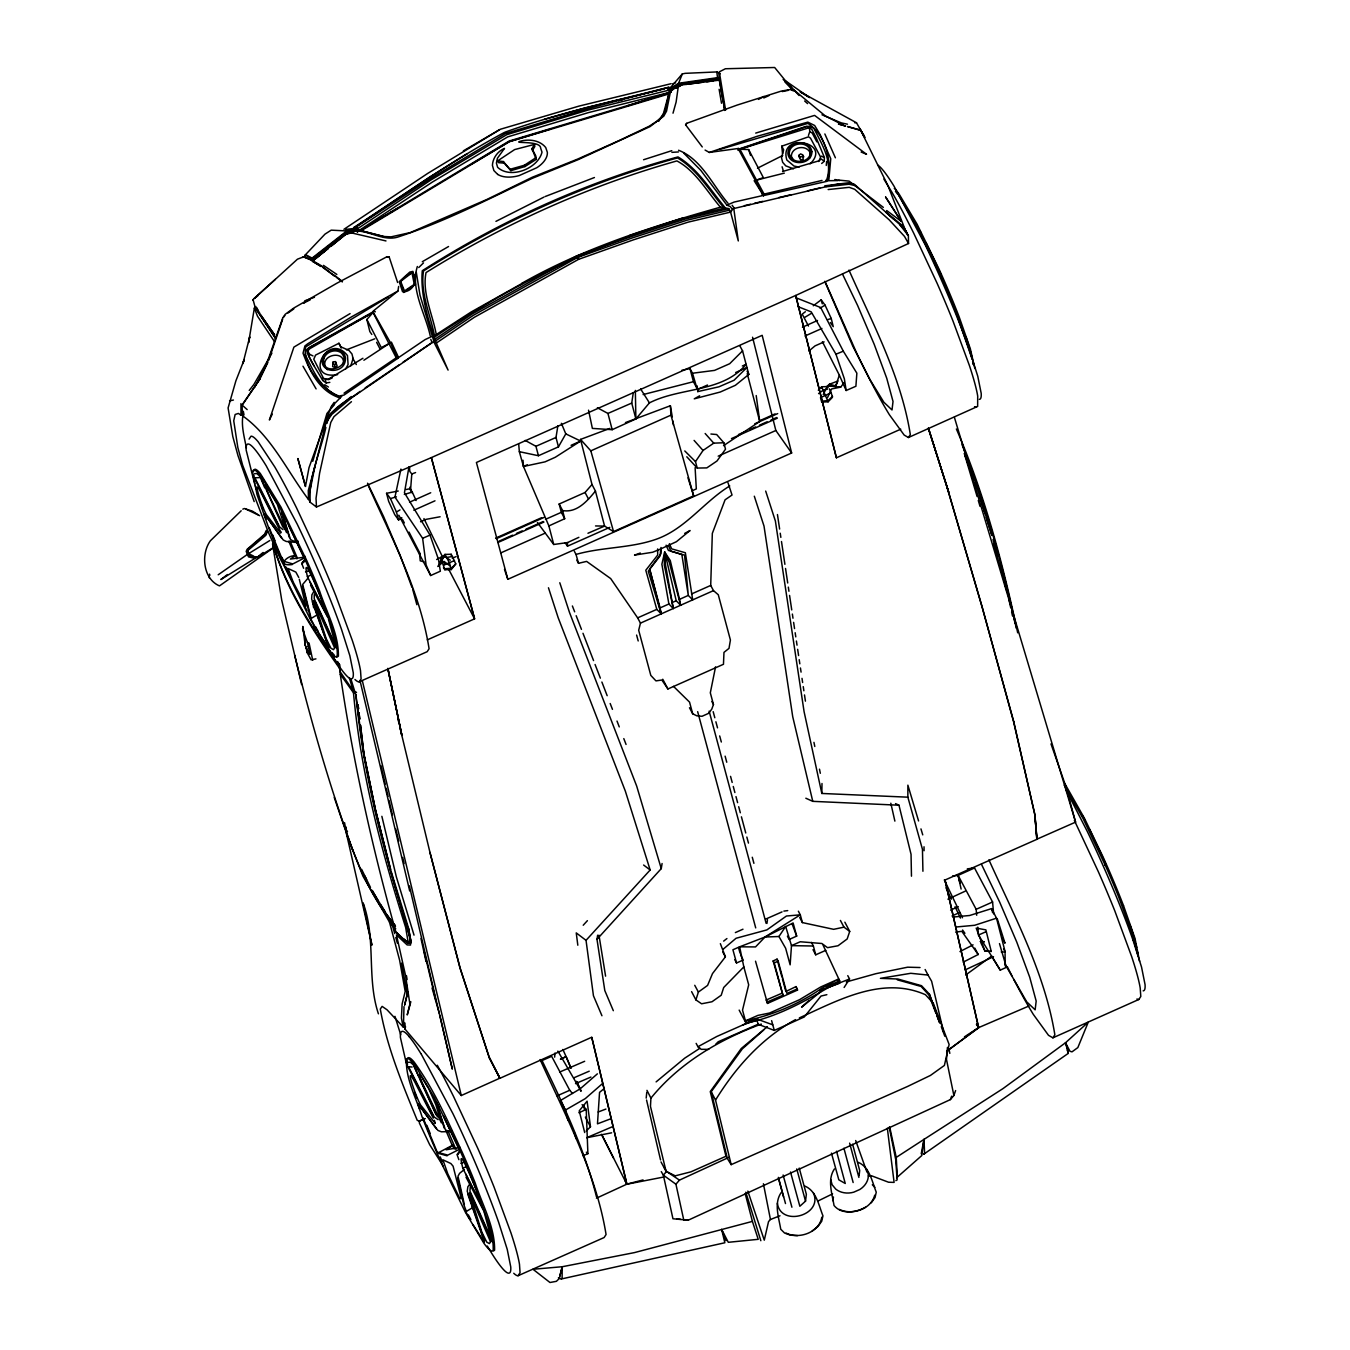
<?xml version="1.0" encoding="UTF-8"?>
<svg xmlns="http://www.w3.org/2000/svg" width="1350" height="1350" viewBox="0 0 1350 1350"><rect width="100%" height="100%" fill="white"/><g stroke="black" fill="none" stroke-linecap="round" stroke-linejoin="round"><path stroke-width="1.5" d="M667.997 94.196L509.288 141.716L361.041 230.816L357.227 231.711L357.328 226.243L430.144 178.723L505.406 133.515L587.52 108.675L668.689 87.294L670.275 88.206L669.009 90.146L587.992 110.076L506.756 134.679L430.971 179.955L357.328 228.859L345.364 234.546L331.206 245.97M922.927 871.256L922.455 849.319L907.858 797.175L907.875 785.16L918.574 820.952M407.008 1062.703L407.025 1059.953M1139.569 961.318L1134.962 938.267L1123.521 905.664M407.396 1065.454L407.413 1063.884M253.969 476.702L253.986 475.183M561.296 1278.99L724.849 1242.759L721.642 1229.445L728.308 1242.304L758.227 1239.317L752.406 1221.396L634.5 1252.597L562.224 1266.739L562.106 1277.944L561.296 1278.99L558.394 1277.893M451.187 555.306L451.204 554.276L444.977 554.411L442.733 556.723M609.795 527.377L567.489 546.176L567.557 542.565L578.863 537.334M907.858 797.175L821.829 793.462L821.998 783.506M333.163 364.179L333.214 361.884L335.458 361.614L337.146 366.036L335.104 367.689L332.64 366.542L333.214 361.884M443.205 1165.978L429.654 1144.648L419.361 1123.014L419.411 1121.057L425.014 1118.576M821.627 388.209L821.661 386.775L828.023 386.573M404.004 1006.577L403.582 1021.157L405.017 1029.105L461.278 1095.525L499.821 1078.194L489.341 1057.59L460.013 968.119L429.924 852.238L400.376 729.354M576.788 560.081L578.509 563.304L586.609 561.398L610.689 578.576L637.639 617.861L640.457 623.143L638.685 630.264L650.801 675.388L655.948 680.889L661.854 680.012L667.929 688.972L723.465 664.284L723.971 652.388L729 648.371L730.417 640.018L718.284 594.759L713.492 590.625L710.708 585.444L712.327 533.385L725.085 499.804L732.038 495.028L728.004 482.743M346.123 827.044L346.731 834.638L362.897 876.049L389.492 922.118L391.433 922.067L391.382 924.784L395.736 928.817M313.673 600.969L313.386 606.96L315.191 609.069M465.801 1174.129L483.823 1210.089M821.678 163.485L824.209 161.325L824.394 157.494L816.311 138.037L811.89 129.448L809.392 127.642L739.901 149.226L738.349 148.466L709.324 152.449L705.088 150.069M398.655 286.453L397.946 291.026L373.494 310.837L373.073 312.474L309.892 348.654L307.8 350.882L307.631 353.869L311.985 362.475L322.903 380.683L326.194 382.961L329.822 382.371M646.971 1090.344L650.919 1098.141L650.464 1106.359L666.056 1171.344L675.27 1175.833L690.93 1171.834L725.962 1156.258L731.177 1164.645L907.521 1086.48L930.454 1075.427L944.392 1065.437L949.134 1044.478L933.272 1003.168L925.442 994.714C882.495 975.645 838.131 1000.299 799.369 1017.9M357.362 231.727L358.442 230.023L383.754 236.503L391.078 236.858L410.299 232.571L486.861 199.479L532.187 177.289L577.412 159.182L618.638 140.788L649.097 126.293L657.264 120.977L662.344 116.134L665.027 111.324L669.414 91.614L678.459 85.354L719.347 80.139L724.866 110.413M554.664 1057.134L554.934 1053.067M831.178 392.749L832.477 397.254L828.107 401.811L821.728 402.047L820.496 397.659L831.178 392.749L829.339 388.834M451.204 554.276L455.76 563.912L451.254 569.582L444.892 569.751L441.855 561.279M410.501 490.759L411.801 473.985L409.843 471.471L409.438 466.695M451.254 569.582L449.567 563.153L444.977 554.411L444.757 555.93M810.253 157.562L809.831 152.078C805.461 144.349 791.438 147.066 791.336 156.313L794.104 161.241M947.464 1047.414L946.485 1059.446L953.876 1095.491L950.366 1099.609L688.213 1220.197L672.958 1218.763L663.356 1175.158L661.281 1171.631M863.781 135.186L860.473 129.819L888.131 186.064L906.981 234.36L908.364 235.491L908.533 243.506L795.69 295.464L431.325 457.616L316.457 507.009L309.724 501.913C308.812 476.297 320.406 452.048 325.873 427.41M847.766 975.645L849.555 978.986L819.636 990.748L839.498 983.239L839.7 980.893L823.061 945.152M826.267 165.443L826.639 161.376M684.72 533.385L690.069 530.516L676.401 541.704L660.758 548.927L660.083 555.879L648.27 571.168L661.213 613.879L640.457 623.143M646.194 1098.107L646.768 1092.285M343.204 364.719C346.596 349.498 319.629 354.206 325.603 367.571L327.544 369.748M307.8 350.882L309.538 354.24L309.234 356.974L313.909 365.664M859.089 1175.698L859.697 1170.517L852.626 1144.311M790.509 1172.019L799.841 1206.259L805.528 1201.146L806.355 1194.278L799.234 1168.088M306.838 646.414L306.129 647.865L308.998 653.873L305.218 645.418L302.788 626.451L304.256 634.719M697.208 385.948L697.748 391.601L718.909 386.826L734.046 380.244L746.938 367.504L742.567 350.848L740.036 346.224M897.328 1177.048L896.231 1157.406L924.007 1139.383L924.581 1153.136L923.619 1154.301L1068.255 1053.388L1065.538 1042.74L1069.942 1051.262L1072.001 1051.853L1077.84 1047.583L1088.269 1022.153L1065.538 1042.74L1002.932 1088.64L924.007 1139.383L921.223 1153.778M924.007 1139.383L921.814 1155.533L896.636 1177.723M678.459 85.354L676.114 102.077L673.009 113.197M766.935 923.467L767.475 919.688M865.519 1207.237C856.086 1212.503 841.674 1214.933 834.03 1205.499C832.123 1193.805 827.077 1179.562 834.469 1168.914M697.748 391.601L698.102 389.205L707.484 385.02M797.546 1235.604L790.425 1235.183L784.553 1233.022L780.739 1229.226C778.815 1217.514 773.736 1203.289 781.144 1192.641M588.533 410.181L592.38 428.406L612.191 429.688L635.884 418.939L631.733 403.076L633.285 392.681M738.045 150.407L738.349 148.466M613.322 1010.694L604.8 990.546L596.987 939.33L597.645 935.196M596.987 939.33L661.264 868.624L662.091 863.511M314.263 594.658L314.246 598.826L336.066 646.599M518.704 444.099L519.345 451.676L538.447 455.726L558.444 446.867L555.998 437.468L557.888 425.79M255.943 306.484L254.357 308.087L248.636 342.478L249.733 336.825L242.899 363.606L244.232 359.589L235.896 380.801L228.099 407.936L232.808 436.59L237.954 455.557L254.188 501.609M408.949 467.066L404.443 492.767L430.043 535.089L438.446 559.356L440.353 571.202L430.684 575.522L398.824 515.194M305.471 486.422L297.861 458.595L305.471 486.422L309.015 467.64L331.003 406.957L334.159 402.351M918.658 229.5L920.886 232.47M715.567 666.833L710.319 692.82L713.458 704.498L711.771 709.155L708.581 713.357L702.017 716.293L696.87 715.837L692.702 713.812L689.479 707.737M305.218 645.418L304.982 638.854M400.916 469.074L394.959 497.07L422.618 538.296L426.094 564.908L430.684 575.522M874.716 1195.189C871.155 1209.296 851.867 1215.591 839.379 1209.414M832.646 1200.622L833.473 1197.011M821.796 1217.228C819.349 1232.398 799.048 1239.638 786.088 1233.09M449.736 565.717L443.964 561.364L437.822 566.494L444.336 556.251L441.416 557.01L440.252 561.971L444.336 556.251L450.276 560.199M404.73 1004.94L407.767 992.149M562.224 1266.739L559.271 1278.534L556.403 1281.319L549.973 1282.5L532.997 1269.27L562.224 1266.739L559.761 1276.172M404.595 1004.923L407.801 992.115M798.913 155.351L800.55 159.823L803.25 159.351L802.491 154.71L800.567 153.9L798.913 155.351L799.419 157.629M470.323 1186.582L469.918 1191.071L492.058 1240.414M315.056 465.936L308.289 490.556L308.492 499.5L309.639 500.209M410.839 1001.734L407.227 1014.947L409.911 1004.113L405.489 975.257L396.461 934.926L407.143 944.916L410.535 945.051L410.4 939.178L390.656 871.189L375.536 811.451L363.96 755.544L355.657 694.406L350.916 678.999M327.004 423.36C330.294 407.076 348.418 400.916 360.028 391.416M249.092 439.121L250.999 436.219A128.841 13.432 66 0 1 258.204 441.838L274.776 466.931A132.334 13.804 66 0 1 296.578 507.954L319.866 557.82A128.841 13.432 66 0 1 335.863 595.822L352.266 640.305A132.334 13.804 66 0 1 360.517 670.731L361.091 678.932L359.184 681.834A128.841 13.432 66 0 1 354.949 679.472M1081.62 815.484L1081.873 814.624L1084.894 820.159M312.744 461.295L326.936 413.488L334.513 404.511M253.378 471.454L254.829 469.226A103.106 10.749 66 0 1 260.331 473.529L280.986 507.127L307.412 562.072A103.106 10.749 66 0 1 319.646 591.114C326.548 612.292 338.749 633.572 338.394 656.184L337.449 656.792A103.106 10.749 66 0 1 336.049 656.37M253.749 556.149L247.556 553.112L247.826 549.332L265.511 534.263L267.081 530.752M255.471 556.723L254.948 558.394L220.86 579.538L227.424 574.543M405.017 1029.105L404.966 1023.047M718.875 73.187L719.246 79.346L681.666 84.122L678.949 84.932L667.896 93.487L509.186 141.007L360.939 230.091L347.861 232.267L345.246 233.837L312.221 260.483L304.796 257.462M787.421 936.208L789.159 939.465L796.669 936.107L793.108 922.961L765.011 937.018L739.631 946.823L743.833 966.887L723.701 987.508L721.221 995.22L712.007 1001.751L701.595 1003.793L695.908 999.894L698.389 992.048L707.586 985.416L712.496 973.586L725.406 956.846L720.36 943.667M243.337 413.573C240.671 424.794 244.367 436.911 246.392 448.099M282.623 319.326L268.633 360.399M398.199 356.721L397.389 358.374L390.859 343.389L373.056 311.85L308.492 347.912L305.91 350.899L305.235 354.763C313.504 370.879 320.507 389.323 339.052 396.056L344.014 395.044L397.642 358.408L398.199 356.721L391.382 342.107M315.934 658.867L311.124 659.846L307.176 652.658L307.648 651.257M822.403 341.702L839.346 375.148L835.751 385.898L827.483 385.898L823.247 394.521M844.864 922.185L849.724 931.416L847.176 938.976L838.029 945.759L827.533 947.666L821.863 943.498L800.229 941.76L791.488 945.641L790.138 964.845L785.649 948.274L778.933 936.512L765.011 937.018L755.528 946.924L739.631 946.823L732.915 949.759L736.526 962.955L743.226 960.069L740.559 954.956M682.341 73.879L668.891 89.438L678.577 83.278L682.341 73.879L684.366 73.541M953.876 1095.491L955.614 1090.564M808.447 135.439L809.798 131.608L809.392 127.642M792.855 90.568L790.273 89.556L781.245 91.108L737.184 105.064L686.762 123.306L685.597 124.807L702.27 146.931M950.366 1099.609L951.666 1096.149M754.144 180.681L763.492 195.598L764.083 194.113L739.901 149.226L806.237 126.697L809.73 126.748M825.559 180.984L826.993 178.909C832.612 160.414 821.745 144.214 813.898 128.385L810.337 126.428L806.423 126.309L739.176 148.922L739.294 150.694L763.492 195.598L827.128 181.288L828.917 179.314L830.756 158.743L820.243 134.764L814.674 125.499L807.823 122.141L757.417 136.215L709.324 152.449M267.452 531.512L265.849 535.275L247.944 550.395L248.484 553.719L250.02 555.964L256.837 557.601L272.801 547.965M266.288 530.415L264.566 534.229L247.084 549.349L246.189 551.408L248.518 556.875L254.948 558.394L255.724 556.757M417.352 266.49C410.13 289.086 425.402 313.656 430.211 335.694M341.752 396.293L331.729 406.519M827.499 397.609L831.566 388.952L840.696 387.146L844.324 382.303M292.241 564.57C271.552 566.848 295.869 548.977 296.899 558.866M267.941 362.289L259.909 378.979L242.595 404.224M353.211 229.297L354.189 227.256C403.684 194.957 451.946 160.616 504.09 132.604L505.44 132.013C558.681 113.012 613.997 101.183 668.689 87.294M272.295 414.113L269.392 420.002L293.895 347.119L350.089 313.605M827.702 387.771L829.474 384.227L837.945 381.004L835.751 385.898L829.474 384.227L827.483 385.898L840.696 387.146M304.847 556.116L303.041 558.664L292.815 563.946L283.601 561.229M849.555 978.986L844.121 987.474M345.752 368.854L348.081 364.5L347.49 355.59C327.814 330.531 302.451 380.919 337.686 374.591M558.444 446.867L565.785 433.873L561.364 423.293M254.61 387.332L266.49 364.365L282.707 318.026L284.833 315.613M669.414 91.614L663.474 113.417L658.733 121.264M350.848 365.766L353.076 358.408L351.962 353.97L348.874 350.342L340.841 346.866L338.951 343.254L315.579 355.084L313.774 359.235L323.511 378.354L328.556 379.62L332.218 377.916M532.018 148.618L534.448 144.416L514.637 149.58L497.576 160.92L498.555 162.675L504.225 163.114L510.907 170.64L524.931 166.573L536.169 159.401L532.018 148.618L535.866 156.127L536.169 159.401M271.907 353.16L253.952 384.362L249.244 390.437M447.137 1155.836L437.636 1153.136L452.233 1145.391L454.343 1148.884M313.706 591.773L311.884 594.844L311.648 599.046L328.776 647.173M532.373 150.576L534.836 146.526L534.448 144.416M283.281 317.334L285.204 314.314L293.794 308.036L336.842 283.23L386.893 256.77L389.087 256.753L397.626 282.504M260.044 378.894L242.747 404.342M825.12 281.677L856.963 353.717A133.161 13.888 66 0 0 889.397 414.737L904.179 435.071L908.432 437.518L910.322 434.582C901.176 376.566 872.623 323.308 848.964 270.101M1013.766 979.374A137.16 14.31 66 0 0 1033.29 1014.356L1048.511 1035.315L1052.899 1037.829L1054.856 1034.792C1044.849 973.063 1014.457 916.346 988.892 859.815M778.933 936.512L785.649 926.438L791.488 945.641L813.375 946.013L815.721 954.804L825.829 950.332M686.762 123.306L685.597 124.807M697.208 468.062L695.486 461.616L703.029 450.461L713.745 443.154L723.836 442.749L725.507 449.196L717.002 460.991L706.826 467.893L697.208 468.062L686.796 456.773M312.39 261.242L321.249 266.524L312.373 261.191L344.891 234.529C361.766 223.189 380.734 243.608 399.127 236.621C445.112 221.501 488.447 199.041 532.136 178.386L578.121 159.671L650.059 126.596L663.778 116.151L666.546 111.139L670.562 91.209L671.034 92.138M731.177 1164.645L715.534 1100.064C735.683 1067.344 761.552 1038.336 795.555 1019.604M726.924 1156.646L711.197 1091.745L742.314 1048.899L763.712 1029.999M327.78 420.188L331.796 414.416L351.962 397.558L432.321 342.512L433.907 342.056L448.082 370.102L436.303 343.069C428.22 320.507 420.221 294.806 422.28 270.726C500.85 220.421 587.858 181.221 677.987 156.921C697.933 168.801 710.708 190.367 725.355 207.917L728.73 208.626L730.586 212.102L738.298 240.941L733.691 207.951L730.586 212.102L688.129 222.142L633.319 239.878L578.526 259.352L474.322 317.301L436.303 343.069L433.907 342.056M871.29 1202.799L875.036 1197.568L876.251 1192.168C871.982 1181.571 869.771 1167.007 857.976 1162.249M470.002 1183.849L467.859 1186.802L467.235 1191.291L484.549 1241.004M301.995 563.794L304.847 560.064M713.492 590.625L661.213 613.879L649.637 568.974L661.011 553.686L660.96 547.476M522.467 283.179L470.998 312.086L434.498 335.677C430.363 314.584 420.069 292.613 423.529 270.945C501.795 221.299 588.043 182.453 677.481 157.933C696.904 169.222 709.104 190.266 723.347 207.141L720.411 207.174C652.202 226.446 583.909 247.978 522.028 283.179M818.657 161.511L820.631 157.14L810.523 138.172L808.532 136.806L781.751 146.188L782.544 153.613M742.331 365.985L746.077 364.331C722.52 392.85 680.265 387.045 649.417 402.891L635.884 418.939L635.344 390.403M683.775 1220.079L675.928 1184.22L679.455 1180.119L728.933 1157.355M459.81 1151.331L457.178 1155.026L458.882 1159.667M664.436 1167.953L666.562 1171.446L663.356 1175.158L675.928 1184.22M567.557 542.565L553.736 544.489L548.876 525.926L564.688 518.721L561.347 512.325L559.153 504.023L585.056 492.48L592.009 484.515L580.534 439.408L609.829 428.423M559.153 504.023L562.612 510.57C576.956 513.101 587.267 501.002 595.434 491.062L592.009 484.515M306.804 350.578L309.133 347.929L373.073 312.474L396.225 357.817L397.642 358.408M371.824 334.462L369.832 331.56L366.863 319.494L373.073 312.474M304.999 559.474L301.927 563.203L306.467 560.183M460.046 1150.672L457.228 1154.368L458.764 1153.237M351.337 396.529L330.851 413.168L326.987 418.939L314.668 467.589L309.538 493.121L309.724 501.913M779.996 1215.776L770.445 1219.489L768.538 1221.598L764.269 1240.178L747.849 1191.105M1104.638 864.979L1105.599 863.933M583.217 925.239L587.402 920.666M601.948 1015.757L593.443 995.76L586.035 940.342L650.16 869.991L625.354 791.167L558.158 617.676L548.454 587.773M650.919 1098.141C679.472 1062.939 719.297 1039.652 761.333 1024.059M818.303 390.251L821.661 386.775L828.107 401.811M742.567 350.848L729.675 363.724L714.555 370.389L692.499 373.241L689.968 368.567L681.851 370.288M586.153 1131.097L590.49 1126.778L587.098 1101.178L579.217 1110.881L584.702 1132.549M715.686 1044.293L718.251 1041.744L758.092 1024.262L774.309 1030.421L804.263 1016.972L821.036 996.047L826.858 994.68M455.76 563.912L451.356 568.249L444.96 568.738M418.753 267.519L423.495 262.896M241.177 510.789L210.398 540.759C200.678 554.057 202.956 578.947 219.476 585.883L273.071 548.033M255.218 307.598L275.67 338.529L255.218 307.598L253.058 299.632M832.545 396.36L828.09 400.596L821.88 401.152M304.476 302.67L310.23 299.801M535.883 157.714L524.391 165.257L510.013 169.307L503.331 161.544L497.576 160.92M656.117 1081.89L684.686 1058.181L699.857 1048.292M252.72 299.953L297.456 259.183L303.716 256.804L311.023 259.706L321.384 265.748L334.513 275.974L323.004 267.587M809.123 1000.333L801.613 1007.184L821.104 991.406M403.65 292.494L415.462 284.377L412.931 271.367L409.759 272.093L399.246 281.661L402.553 291.718C411.581 292.629 419.631 280.918 412.493 272.379L405.405 276.497L400.14 281.829L404.123 292.073M275.248 279.416L254.289 298.316L257.749 295.92M302.484 585.849L310.702 618.705L318.583 614.031M308.188 577.952L302.687 584.449L311.175 618.536M597.375 1073.841L580.179 1088.842L560.334 1100.571M602.454 1083.628L585.259 1098.63L565.414 1110.071L567.928 1120.078M763.492 195.598L762.041 194.805M723.296 949.101L736.054 938.267L766.867 929.914L786.459 916.009L800.297 914.844L802.406 922.59L833.625 929.323L843.986 927.163L849.724 931.416M808.836 351.051L815.062 345.87L824.124 341.887M604.395 1088.387L599.552 1092.369L597.476 1123.841L611.027 1118.694M303.615 303.294L305.168 302.012M263.064 552.504L256.837 557.601L255.336 556.74M335.104 367.689L334.682 364.618L336.234 363.336M810.101 163.873C833.017 141.716 778.123 131.743 786.864 160.043L794.019 166.05L799.099 167.096M735.666 372.516L746.938 367.504L748.828 374.423L735.379 385.307L720.276 392.023L694.271 398.824L699.638 395.803M328.067 248.501L313.909 259.926L328.151 248.535M331.307 245.987L345.499 234.562L353.531 232.217M469.024 1217.886L465.834 1211.726L472.837 1207.541M675.877 88.206L681.784 84.831M675.81 88.307L681.699 84.949M464.231 1169.64L459.591 1173.319L457.987 1176.255L464.366 1204.554M351.439 401.692L333.99 416.627L330.767 422.466L319.596 473.243L316.035 498.319L316.457 507.009M812.227 1230.964L817.982 1226.475L821.711 1221.244L822.96 1215.861C818.708 1205.28 816.413 1190.767 804.667 1186.009M723.651 941.102L726.924 938.554M254.526 473.698L256.787 473.513L259.824 476.246L264.769 487.822M805.376 311.732L802.204 314.111L808.481 326.059M813.274 305.775L821.154 299.835L825.053 305.134L831.229 318.465L833.254 326.683L830.368 322.532M407.987 1062.366L410.316 1062.18L413.438 1064.998L435.999 1114.712M398.233 491.029L386.556 493.29L388.665 501.356L394.757 514.654L398.604 519.986L401.794 517.624M818.589 393.593L823.669 389.863L827.449 389.188M965.638 975.037L991.204 956.458M287.989 313.014L293.794 308.931M218.194 574.779L246.966 554.715M346.764 230.934L312.086 258.103L305.977 254.863L304.661 255.589L324.996 234.124L331.189 230.158L346.764 230.934L357.21 228.15L345.651 229.416M357.328 228.859L346.882 231.66L312.188 258.829L306.079 255.572L304.779 256.314M365.175 387.923L399.499 364.635M402.924 362.306L432.101 342.512L430.785 339.373M344.031 393.171L396.225 357.817M434.312 339.643L472.416 313.808L576.636 255.977L631.412 236.436L686.154 218.683L728.73 208.626M435.257 341.111L473.344 315.309L577.53 257.462L632.34 237.904L687.032 220.202L729.574 210.144M723.533 445.669L759.729 421.47L756.202 395.55M343.946 229.297L427.663 173.441L500.243 129.296L578.897 106.127L671.153 83.683M767.357 1026.624L741.251 1048.511L710.252 1091.593L725.962 1156.258M363.892 360.231L389.475 343.406L381.291 347.608L366.863 319.494M433.755 337.686C522.112 277.121 620.798 231.863 725.355 207.917M964.457 1036.851L978.497 1027.671L1028.852 1006.054M353.109 228.572L429.874 176.934L467.252 153.664M407.531 1058.282L408.51 1057.658A106.194 11.07 66 0 1 414.18 1062.096C434.514 1090.024 448.234 1122.103 462.679 1153.288A106.194 11.07 66 0 1 475.267 1183.207C482.372 1205.01 494.961 1226.947 494.589 1250.235L493.611 1250.859M729.742 485.949C704.447 501.508 686.205 527.901 657.889 538.633C631.733 548.404 602.724 546.801 576.028 554.428L574.29 551.188M397.389 358.374L425.166 339.559L432.337 336.201L420.019 295.262L416.289 272.278M565.785 433.873L580.652 441.062L555.289 457.262L545.046 461.852L523.479 466.476L519.345 451.676M720.107 73.828L716.783 72.039L717.66 78.384L678.679 84.004L669.009 90.146L667.221 88.341M765.011 937.018L800.297 914.844L798.373 911.199M734.113 208.457L825.339 186.891L849.083 184.207L854.938 185.574M269.814 540.523L248.484 553.719L247.556 553.112M295.414 555.542L290.351 559.086L302.282 557.483M362.914 358.273L328.252 379.232L325.148 379.671L326.194 382.961M804.735 317.385L811.502 313.301M819.973 308.188L825.053 305.134M308.492 499.5C287.212 471.319 271.823 436.641 242.443 415.699L243.523 415.058L243.253 411.48M471.538 164.093L509.271 141.632L549.602 129.347M895.894 1180.626L897.142 1179.883L895.708 1159.481L889.228 1127.166M908.432 437.518L977.636 406.434L977.704 396.073A132.334 13.804 66 0 0 969.452 365.648L953.033 321.148A128.841 13.432 66 0 0 937.052 283.163L913.764 233.297A132.334 13.804 66 0 0 891.945 192.274L883.896 179.111M513.742 1273.269A132.705 13.837 66 0 0 518.096 1275.716L520.054 1272.713L519.48 1264.275A136.316 14.209 66 0 0 510.975 1232.938L494.066 1187.106A132.705 13.837 66 0 0 477.613 1147.972L453.617 1096.622A136.316 14.209 66 0 0 437.299 1065.251M1052.899 1037.829L1138.826 999.472L1140.801 996.469L1140.21 988.031A136.316 14.209 66 0 0 1131.705 956.694L1114.796 910.862A132.705 13.837 66 0 0 1098.343 871.729L1074.347 820.378M388.277 296.949L305.724 346.866C302.417 366.39 321.924 388.834 339.255 396.9M499.601 129.668L463.371 150.846M398.604 519.986L396.427 512.004L400.005 509.912M398.334 207.883L357.227 231.711L432.371 182.064L507.667 136.89L588.482 112.59L671.119 92.019L669.009 90.146L679.05 85.641L678.679 84.004M422.297 261.714L448.554 246.527M452.807 1145.458L446.108 1149.778L460.08 1147.365M696.144 1043.381L697.95 1046.722L716.816 1036.479L754.886 1019.638M758.464 99.411L764.016 96.441M454.494 560.554L443.728 565.178M436.624 559.524L441.416 557.01M302.484 257.445L303.716 256.804M725.591 110.177L719.314 71.854L725.389 68.749L774.664 67.5L793.513 90.585M959.951 951.564L973.08 944.865M458.882 1149.576L447.829 1155.128L438.024 1152.478M963.174 962.162L978.193 954.517L974.784 948.088M495.939 221.366L543.949 197.1M757.485 168.176L782.73 155.469M586.693 1137.696L613.356 1126.322M832.596 1193.856L818.134 1200.926M307.429 576.72C300.392 546.109 322.616 601.172 322.768 604.125L322.177 604.901L321.266 603.619L307.429 576.72L311.209 574.864M965.216 969.857L993.516 956.711M462.847 1168.324C454.663 1135.974 478.507 1194.463 478.339 1196.691L477.309 1197.079L462.847 1168.324L466.425 1166.586M755.528 961.2L767.509 1003.421L797.529 990.056L796.011 986.597L785.852 991.491L782.426 978.817M767.509 1003.421L767.121 1002.037L782.966 995.22L773.145 960.947L777.06 959.124L778.208 961.318L786.932 993.465L797.226 988.959M952.054 915.975L959.715 912.448M947.936 899.168L965.149 891.219M950.603 910.153L958.247 906.643M578.914 1112.771L586.221 1109.413L582.103 1104.621M596.43 1198.192L626.991 1184.102L643.056 1179.934M739.159 1010.104L746.061 1023.148L753.148 1019.908M683.842 153.208L700.768 170.319L726.891 205.116L734.096 202.078L763.83 195.311M991.659 956.002L1000.249 970.144L1006.408 967.326L999.489 943.599M763.779 97.959L768.926 95.631M952.644 875.931L958.112 875.391L974.514 867.966L992.588 902.002L993.634 913.899M679.506 599.366L670.258 560.503L664.689 552.049L665.145 562.781L673.296 608.529L668.891 603.99L661.871 564.249L664.689 552.049L676.215 600.733L680.619 605.222L679.506 599.366L688.298 595.417L692.685 599.856L685.361 552.758L671.625 548.859L669.398 543.696M826.824 986.664L839.7 980.893C810.051 998.376 780.199 1016.297 746.061 1023.148L742.517 1010.138L748.693 984.825L743.833 966.887M409.59 502.183L430.718 492.75M738.416 434.599L746.061 431.173M749.891 429.469L755.629 426.921M759.442 425.199L767.104 421.791M770.917 420.086L776.655 417.521M595.536 525.943L604.581 526.095L613.541 531.579L693.664 495.838L687.977 477.816M657.653 548.927L657.686 555.069L645.789 570.24L656.792 609.373L661.213 613.879L660.083 607.922L668.891 603.99M735.362 932.597L742.972 929.205M802.423 327.223L817.526 320.49M413.843 510.233L434.987 500.816M804.938 336.015L821.931 328.455M548.876 525.926L523.479 466.476L527.293 464.788M571.117 445.298L580.652 441.062M580.534 439.408L590.827 450.849L670.95 415.142L670.359 405.743L625.455 422.584M495.636 538.127L541.62 517.691M759.729 420.711L775.018 413.91M452.284 558.292L456.114 556.588M496.344 538.684L544.236 517.354M754.751 423.782L777.701 413.589M499.179 541.114L512.595 535.157M516.426 533.452L522.163 530.888M525.994 529.183L543.24 521.522M497.947 542.498L543.932 522.045M731.464 438.581L777.347 418.163M501.086 552.774L545.248 533.115M718.183 456.165L775.845 430.498L791.64 452.993L507.836 579.302L504.495 569.43M692.483 490.641L696.313 488.919L695.115 467.691M427.275 639.883L474.626 618.823L431.359 457.616L474.559 618.823L448.47 568.873M836.392 457.819L795.69 295.464L836.426 457.785L900.737 429.182M672.182 602.539L676.215 600.733M691.571 593.949L710.708 585.444M976.691 915.249L976.151 909.309L992.588 902.002M1000.249 970.144L978.497 935.061L985.77 931.821M545.467 519.345L561.347 512.325M359.184 681.834L427.191 651.679L429.081 648.742C419.918 590.743 391.365 537.486 367.723 484.262M637.639 617.861L656.792 609.373M419.411 1121.057L424.727 1118.745M518.096 1275.716L604.108 1237.545L606.066 1234.524C596.059 1172.796 565.667 1116.079 540.101 1059.547M420.559 521.758L426.026 519.362L440.117 516.763M765.619 919.131L782.038 911.891M954.366 417.251L1075.579 822.133L1036.935 839.177L1034.826 814.843L1013.766 721.676M557.027 1095.879L569.734 1090.277L572.484 1093.466M411.952 272.599L414.281 284.377L404.477 290.959L400.646 281.407L412.493 272.379M525.217 440.438L535.933 446.293L555.998 437.468M540.759 1061.1L551.661 1056.324L569.734 1090.277M570.949 1068.069L566.139 1056.611L560.385 1059.142L566.139 1056.696L562.883 1049.473M597.375 407.767L607.939 413.438L631.733 403.076M839.346 375.148L846.163 390.504L855.9 386.252L856.862 373.191L843.311 351.186L820.682 307.547L796.095 297.81M583.031 1155.769L587.891 1153.659L586.221 1109.413M422.618 538.296L430.043 535.089M587.959 533.267L604.581 526.095L595.434 491.062M559.642 1072.069L584.668 1061.286M573.834 1077.823L589.224 1071.191M781.903 993.246L766.058 1000.063L767.121 1002.037M575.522 1083.645L590.929 1077.047M797.85 306.585L811.198 311.867L835.954 354.206L843.311 351.186M660.758 548.927L652.641 552.251L634.517 555.103L640.305 553.044M672.621 83.903L675.574 82.721M242.814 509.136L244.333 508.528L252.382 511.127L259.605 515.7M346.461 349.836L374.794 338.799M545.147 196.543L594.439 177.525M773.145 960.947L774.191 962.854L778.208 961.318M460.873 1163.396L464.586 1161.962M411.801 473.985L415.581 472.568M598.168 1111.995L605.914 1109.059M305.522 571.944L309.454 570.476M304.813 300.797L314.449 297.27M742.584 1025.038L758.076 1019.469L772.757 1024.819L774.309 1030.421M827.432 319.731L831.229 318.465M629.134 235.693L682.982 217.89M1001.228 951.919L1005.21 952.088L996.519 918.186L974.7 925.273L956.138 926.994M354.189 227.256L357.328 226.243M643.562 159.739L671.794 150.677M627.75 105.789L671.119 92.019M755.713 133.093L814.59 115.408L866.531 154.271L861.148 152.061M996.519 918.186L991.592 908.618L969.621 915.502L953.117 917.038M719.752 149.445L807.908 123.39C825.019 134.241 832.14 159.857 827.803 179.482M389.087 256.753L386.893 256.77M746.061 1023.148L758.076 1019.469L756.641 1018.862L758.092 1024.262M397.946 291.026L351.675 316.777L307.665 343.811L304.914 345.954L303.024 353.194C309.977 371.925 319.714 391.534 340.116 397.997M386.556 493.29L390.454 498.589L396.411 496.817M404.342 494.438L412.273 492.075L416.121 500.546M782.544 171.518L819.096 160.785L821.171 158.929L824.209 161.325M544.421 119.306L585.023 107.882L664.554 88.881M846.332 981.939L875.88 973.688L907.639 967.191L920.025 967.528M261.799 477.444L254.357 477.883L278.1 524.914M643.123 394.571L693.444 381.696L696.921 388.192L692.499 373.241M666.562 88.391L670.157 87.48M784.316 173.137L756.287 180.174L763.341 177.593L748.642 149.58L739.901 149.226M618.435 100.676L622.35 99.748M764.083 194.113L822.015 180.444M744.356 205.689L750.482 204.255M754.549 203.293L762.699 201.369M778.984 197.539L791.218 194.67M807.502 190.839L819.72 187.954M678.577 83.278L717.542 77.659M229.567 400.882L233.432 400.039M782.241 91.564L788.4 90.315M587.149 1137.645L611.617 1132.819M406.012 489.527L409.911 488.767L412.273 492.075M613.508 1157.996L601.509 1134.287L626.856 1184.237L663.744 1177.014M825.829 186.519L840.308 183.769L849.639 184.275M684.855 73.356L717.424 71.904M799.909 156.988L801.984 156.651M760.843 1240.717L745.808 1192.202M446.867 557.398L452.571 556.487M828.141 189.557L849.234 187.329L854.702 189.304L889.127 219.78L904.517 236.419L908.533 243.506M349.937 232.774L353.649 232.251M955.614 932.141L961.808 931.314L978.193 954.517M685.884 84.409L702.658 82.181M706.792 81.742L713.104 80.848M783.861 911.098L787.725 910.609M272.818 543.645C286.132 589.764 312.525 630.501 340.183 669.195L340.267 674.224L353.481 692.752L355.759 692.466M967.309 868.86L974.514 867.966M292.477 581.445L280.125 558.546L268.245 531.984L242.663 465.261L237.836 447.542L233.736 420.795L235.136 414.484L238.393 413.421L240.992 415.209L243.726 415.041L243.354 411.429M671.895 152.347L678.426 151.959M868.303 1175.951L871.509 1175.783L888.553 1182.229L894.105 1182.397L887.338 1128.195M451.642 1131.503L441.399 1131.806L437.94 1130.422L417.791 1103.524L436.303 1128.752M828.36 180.714L837.877 180.579M451.913 1131.148L448.166 1131.233L445.399 1129.798L436.084 1102.022L444.218 1128.111M838.755 180.107L849.066 181.119L883.322 207.377M708.699 1049.372L701.207 1049.321L697.95 1046.722M419.546 1121.04L417.268 1120.399C402.519 1084.354 387.028 1047.364 380.295 1009.041L382.118 1006.391L387.028 1009.783L403.11 1026.928L405.641 1026.962M854.617 122.715L856.491 122.766L864.894 137.548L859.494 128.301M805.832 798.221L812.767 801.343L898.965 805.208L911.048 854.331L911.469 876.184M432.574 1114.982L407.801 1066.686L412.104 1067.023M984.184 941.692L980.168 941.507L984.251 941.76M991.052 951.362L984.994 951.058L980.978 943.093M298.232 541.232L292.764 540.911L290.452 539.342L281.812 512.207L289.406 537.654M824.749 185.844L848.593 182.756L854.347 184.258L904.213 228.471L908.364 235.491M989.179 951.362L984.994 951.058L976.185 928.108L985.871 929.863L991.271 951.531M710.91 434.025L716.681 434.531L723.836 442.749M834.857 179.516L839.633 180.596M943.566 1031.957L931.635 981.281L928.041 975.071L910.761 973.299L880.419 978.345L897.817 979.003L921.527 985.702L929.391 994.14L939.887 1022.844M676.873 1218.898L680.653 1219.337M684.433 1219.759L688.213 1220.197M791.809 89.994L794.34 90.332L825.12 115.762L843.48 125.28M385.982 240.941L348.502 232.2M793.462 168.801L785.751 165.847L782.663 162.304L781.532 157.798L783.641 149.799L781.751 146.188M847.479 124.2L841.404 122.918L821.981 114.801M414.062 1066.179L418.905 1076.608M385.678 237.06L358.442 230.023M424.001 561.819L420.238 560.841L419.563 553.652M847.614 126.512L859.292 129.769M897.311 979.83L921.173 986.479L928.884 995.001L935.702 1012.669M678.561 150.255C701.409 159.03 712.783 185.389 727.954 203.192M847.682 126.664L859.224 129.988M305.168 559.508L305.454 557.702M838.468 124.031L845.64 126.056L838.586 123.998M726.891 205.116L730.198 206.516L732.308 209.25L734.181 208.086L732.139 205.251M302.484 628.796L307.361 642.381L309.066 643.106L312.727 660.285M332.724 363.774L334.682 364.618M347.507 831.313L345.921 830.604C325.755 773.128 309.302 714.285 294.654 655.172M297.911 542.599L286.2 541.451L283.213 539.949L265.882 515.835M438.092 1119.622L434.346 1117.142L408.544 1066.854M895.539 803.604L898.965 805.208M246.172 509.237L257.867 514.822M338.563 663.896L340.234 671.861L353.227 690.829L356.535 692.415M309.538 354.24L313.014 355.927M821.424 156.111L823.905 157.393M726.013 1240.65L721.642 1229.445M373.494 310.837L375.351 311.816M461.008 1198.868L459.219 1197.298L447.795 1173.859L442.901 1159.802L450.883 1163.548L453.094 1166.181L461.008 1197.45M856.491 122.766L800.196 91.851L809.561 97.571L785.835 81.067L799.099 95.546M282.994 529.622L279.72 527.057L254.981 478.086M340.267 674.224C352.991 761.299 372.262 847.412 395.887 932.141L397.102 932.85M324.692 384.75L328.387 387.011M809.798 131.608L812.261 133.127L816.834 141.851M285.694 529.403L282.741 526.804L261.613 479.233M264.752 514.097L281.728 538.279M666.562 1171.446L679.455 1180.119M323.46 265.376L336.842 274.438M886.68 210.566L901.209 221.299L885.6 197.032L901.209 221.299M643.612 865.029L650.16 869.991M586.035 940.342L576.248 932.901L577.817 945.219M336.167 277.172L342.259 281.846M442.446 561.516L445.466 563.895M334.513 275.265L342.444 281.526M784.924 81.945L793.378 90.771M804.651 100.997L807.604 103.612M893.481 219.004L885.668 212.001L902.88 225.939L907.099 233.094M899.741 224.623L905.951 232.622M247.168 409.607L242.072 405.017L242.443 415.699M404.224 939.144L406.89 941.642L410.417 941.676L407.582 927.366C383.653 851.513 362.981 774.023 356.012 694.558M394.858 925.172L387.349 915.266M397.406 933.542L407.548 942.908L411.126 942.688L408.594 928.294L391.196 871.509M783.152 79.414L789.784 85.826M586.356 1152.174L587.891 1153.659M673.481 686.357L689.546 702.118L692.702 713.812M872.319 1184.794L874.868 1187.291M397.524 933.457L407.582 942.908L411.142 942.638L408.51 928.344M395.887 932.141L404.966 940.832L407.953 941.051L405.658 927.433C381.476 850.956 360.636 772.875 353.481 692.752M684.788 450.951L695.486 461.616M497.694 174.437L493.864 170.556L492.413 165.392C492.767 158.034 497.745 151.217 504.495 148.382L497.424 158.254L496.412 163.046L497.61 167.299C510.57 179.466 538.042 168.564 542.008 152.145L540.641 148.146C540.827 139.928 509.271 144.129 521.572 140.889C530.01 139.016 540.017 140.434 545.704 147.488L547.358 152.331A28.333 16.116 -14.7 0 1 536.76 167.738L519.261 175.551A28.333 16.554 -24.8 0 1 497.711 174.42M394.706 933.576L391.5 921.966L395.415 926.201M391.5 921.966L395.466 926.1C363.757 889.886 349.701 842.113 334.243 797.445M895.472 191.346L897.429 193.928M705.156 433.502L713.745 443.154M694.086 440.404L703.029 450.461M346.882 231.66L347.962 232.993M316.102 388.901L302.974 366.204M436.084 1102.022L439.104 1107.557M352.569 357.936L356.316 364.551M281.812 512.207L284.749 517.573M484.363 1242.27L472.871 1224.517M328.674 648.354L317.52 631.142M1006.408 967.326L1005.176 965.689L1005.075 953.438M720.411 207.174C706.961 191.447 695.503 170.724 676.907 160.92C588.667 185.777 503.769 224.016 426.043 272.565C421.942 292.629 432.405 313.926 436.118 333.703M537.452 522.517L553.736 544.489M272.312 331.847L274.523 334.935L260.702 314.938L274.59 334.901M421.538 1077.03L419.496 1074.397L421.689 1081.603L441.399 1122.896L435.831 1104.621L429.114 1089.534M962.584 930.015L964.912 933.306M274.506 341.651L257.496 316.187L254.357 308.087M898.071 194.316L916.059 224.488L942.502 279.45A103.106 10.749 66 0 1 954.72 308.492L972.186 359.336M565.144 542.751L567.489 546.176M443.458 567.658L444.892 569.751M321.233 637.74L324.692 642.836M337.399 661.534L339.711 664.926M313.301 626.349L315.596 629.758M321.368 638.229L324.827 643.326M329.434 650.109L334.041 656.91M337.5 661.989L339.812 665.381M976.404 1024.279L978.666 1027.671L946.637 1051.312L978.581 1027.637L945.084 880.166M510.013 169.307L510.907 170.64M390.336 920.379L372.398 891.118M378.354 901.176L372.279 890.376M380.599 904.702L385.104 911.739M422.618 1078.751L428.271 1087.999M1064.779 783.557L1084.522 818.421L1102.781 856.356A105.638 11.019 66 0 1 1123.521 905.664M256.483 307.749L259.892 313.453M1064.256 785.16L1083.223 818.826L1106.055 866.97A106.194 11.07 66 0 1 1118.644 896.889L1131.536 931.838L1138.033 955.783M256.652 307.834L257.664 309.454M324.034 641.183L326.278 644.692M640.626 388.935L649.417 402.891M802.491 154.71L803.824 156.853M576.636 255.977L578.526 259.352M421.048 1053.726L452.976 1113.75A130.613 13.618 66 0 1 470.154 1151.078A128.588 13.416 66 0 1 485.865 1188.439A130.613 13.618 66 0 1 498.656 1222.341L507.229 1249.358L510.739 1266.857A130.613 13.618 66 0 1 508.849 1273.151A128.588 13.416 66 0 1 501.744 1267.599A130.613 13.618 66 0 1 490.134 1250.758L487.316 1246.05M328.084 617.169L310.112 582.441M503.331 161.544L504.225 163.114M327.746 617.304L310.551 585.191M557.888 1051.11L581.006 1091.003L576.636 1081.418M483.384 1210.275L465.986 1177.065M315.394 626.451L318.313 631.597M324.793 642.549L333.248 657.062A126.799 13.23 66 0 0 344.537 673.414A124.841 13.011 66 0 0 351.422 678.797A126.799 13.23 66 0 0 353.261 672.705L349.852 655.712L341.533 629.471A126.799 13.23 66 0 0 329.113 596.548A124.841 13.011 66 0 0 313.858 560.284A126.816 13.23 66 0 0 297.169 524.053L266.186 465.767A126.816 13.23 66 0 0 254.897 449.415A124.841 13.011 66 0 0 248.012 444.032A126.799 13.23 66 0 0 246.172 450.141L254.627 483.739M434.413 1120.331L435.257 1123.403L421.301 1105.819C418.331 1103.591 402.536 1059.294 414.889 1082.177L433.299 1118.121M747.073 371.216L748.828 374.423M1065.96 789.784L1087.29 831.465A130.613 13.618 66 0 1 1104.469 868.793A128.588 13.416 66 0 1 1120.179 906.154A130.613 13.618 66 0 1 1132.971 940.039M468.366 1214.933L470.897 1219.59M722.722 951.902L725.406 956.846M694.744 985.298L698.389 992.048M313.791 624.679L310.702 618.705M561.178 1102.157L565.414 1110.071M661.011 1161.928L666.056 1171.344M1002.139 937.862L1004.991 943.228L997.245 918.743M961.116 889.059L958.112 875.391L976.151 909.309M840.409 920.43L843.986 927.163M837.608 979.695L839.498 983.239M799.706 917.528L802.406 922.59M662.766 679.236L667.929 688.972M796.669 936.107L792.011 923.653M734.788 959.698L736.526 962.955M711.855 701.477L713.458 704.498M811.468 942.418L813.375 946.013M813.004 949.674L815.721 954.804M797.529 990.056L796.011 986.597M585.377 1117.108L590.49 1126.778M499.939 1078.093L489.24 1057.725L460.114 967.95L429.907 852.322M364.635 875.846L366.542 879.474M925.121 969.502L928.041 975.071M585.056 492.48L588.499 499.028M370.491 887.473L361.564 869.231M691.605 991.642L695.908 999.894M711.197 1091.745L715.534 1100.064M1003.539 948.881L1005.21 952.088M976.725 1023.924L978.666 1027.671L944.966 880.048L1037.019 839.278L1034.842 814.894M402.435 519.311L404.325 522.956M409.033 532.102L420.339 554.057M1004.974 964.035L1026.743 1001.869L1035.146 1009.817L1036.176 1001.076L1029.713 977.198L1016.803 942.182L999.726 902.222L981.399 864.152M376.599 342.309L380.227 349.346M283.331 561.819L269.123 527.529M437.636 1153.136L423.023 1117.8M302.636 601.982L307.024 610.706M489.375 1057.658L499.821 1078.346L591.756 1037.239L626.856 1184.237L625.067 1180.626M442.344 556.521L423.951 518.569M925.897 242.46L941.355 275.299M1089.18 828.782L1105.093 862.599M335.897 647.376L314.989 601.611M288.984 525.909L304.391 558.765M443.475 1116.129L459.337 1149.981M491.788 1241.257L470.576 1193.974M842.501 274.084L857.621 305.505L874.192 344.301L886.748 378.287L893.025 401.473L892.013 409.961L883.862 402.249L869.974 379.637L852.761 346.089L824.766 281.323M944.291 879.896L962.499 917.781M945.962 887.777L951.429 899.151M955.058 906.728L960.508 918.084M367.554 483.216L383.552 516.476L400.123 555.272L411.969 587.368M541.688 1059.851C563.085 1104.081 584.499 1148.901 596.464 1196.758M824.85 133.954L835.397 157.798M338.951 343.254L341.196 348.081M576.602 1081.502L580.972 1090.969M456.874 1143.804L434.244 1097.483L415.783 1066.5A105.638 11.019 66 0 0 406.418 1059.193C405.557 1079.055 416.205 1097.888 421.976 1116.534A105.638 11.019 66 0 0 442.716 1165.826L465.345 1212.165L483.823 1243.131A105.638 11.019 66 0 0 493.172 1250.454C494.032 1230.592 483.384 1211.76 477.63 1193.113M419.749 1078.447L437.468 1116.872M913.106 219.797L913.781 221.282M297.253 557.854L289.98 540.894M455.979 1149.542L447.795 1130.591M286.318 567.202L288.495 572.096M440.201 1156.899L442.446 1161.928M390.454 498.589L396.427 512.004M294.84 555.474L288.765 541.198M452.233 1145.391L445.972 1130.676M666.124 545.181L668.385 550.395L681.851 554.546L688.298 595.417L684.585 555.137L670.781 551.138L668.503 545.484M409.759 487.266L412.239 493.003M307.361 642.381L310.044 654.345M566.139 1056.696L570.932 1068.154M956.374 428.979C984.589 494.286 1002.847 563.389 1017.698 632.812M966.904 460.941L969.182 466.627M972.979 476.094L974.498 479.874L972.945 476.094M524.391 165.257L524.931 166.573M964.221 453.499L966.533 459.287M968.827 465.075L974.97 480.516M953.539 305.961L956.948 314.584M1050.992 743.901L1065.825 786.341L1075.579 822.133M301.877 563.811L303.632 568.299M572.383 605.964L574.661 611.82M576.163 615.718L581.462 629.37M582.981 633.285L593.561 660.589M595.063 664.487L600.362 678.139M601.881 682.037L607.163 695.689M610.183 703.502L612.461 709.341M617.001 721.052L619.262 726.908M623.801 738.602L626.062 744.458M937.221 1016.601L939.499 1022.49M328.691 647.966L312.306 601.847M962.027 444.673C985.77 504.023 1002.763 565.954 1016.331 628.358M484.363 1241.865L467.809 1194.21M434.076 341.972L432.337 336.201M941.287 1026.658L944.798 1036.226M929.391 994.14L939.701 1022.659M247.523 550.294L248.991 554.344M264.127 514.198L265.899 519.126M855.681 1140.531L866.903 1172.003M417.876 1104.081L419.681 1109.16M353.008 851.108L345.921 830.604L344.571 822.673M965.891 336.859L966.921 339.863M1129.849 924.446L1133.021 934.234M835.954 354.206L844.358 378.81L846.163 390.504M1132.971 940.039L1141.543 967.073L1145.053 984.572A130.613 13.618 66 0 1 1143.163 990.849M255.285 485.663L257.243 491.451M260.769 502.892L262.744 508.646M414.636 1092.336L416.661 1098.259M328.404 618.823L336.251 647.73M484.076 1211.844L492.159 1241.629M272.717 543.375C286.335 588.701 312.306 628.965 339.913 666.917L340.234 671.861M1065.538 1042.74L1067.934 1050.013M400.714 1034.758L394.959 1016.347M946.688 486.051L981.956 606.572L1013.783 721.727M748.642 149.58L750.566 155.436M559.794 582.744L569.531 612.546L636.677 786.071L661.264 868.624M754.312 496.209L764.016 526.095L792.72 716.698L812.767 801.343M765.686 491.079L775.389 521.016L804.077 711.636L821.829 793.462M928.361 428.355L948.645 491.991L928.378 428.22M378.422 1013.816C366.424 978.041 376.363 938.739 363.099 902.897L371.824 944.528M928.463 428.237L948.577 492.126L982.058 606.606L1013.563 721.642L1034.961 814.86L1036.766 839.177M298.755 577.446L295.836 572.079L288.141 568.536L293.119 581.968L305.961 606.251L299.295 579.268M977.079 487.755L975.206 481.781L991.963 535.494L986.377 517.607M979.56 495.703L985.146 513.624M967.444 341.533L970.751 352.552M414.028 935.128L396.36 876.909L381.864 816.311M920.953 828.9L922.742 834.874M461.278 1095.525L362.34 680.721M964.845 455.338L977.096 496.513M978.278 500.445L980.016 506.334M349.329 677.717L353.227 690.829M782.106 166.776L783.405 171.18M1133.544 935.938L1135.367 942.182M574.425 1132.785L576.163 1138.708M466.425 1211.507L463.691 1204.403L457.684 1177.757M866.801 1169.353L868.337 1174.584A18.984 15.626 -15.5 0 1 859.832 1189.485L853.774 1192.168A18.984 15.761 -15.6 0 1 835.717 1189.08L832.157 1184.777L830.706 1179.562M813.493 1193.096C823.179 1215.304 780.773 1227.268 777.381 1203.306M406.282 1063.209L400.444 1037.627A130.613 13.618 66 0 1 402.334 1031.349A128.588 13.416 66 0 1 409.421 1036.884M993.634 544.05L1010.644 603.534L1015.132 623.565M432.068 988.014L439.273 1013.276M821.154 299.835L822.268 303.834M576.028 554.428L578.509 563.304M395.786 937.44L397.389 943.245M777.06 959.124L781.937 977.012M782.966 995.22L774.191 962.854M738.517 947.498L740.053 953.1M796.753 1168.914L805.528 1201.146M783.118 1175.006L791.91 1207.237M778.359 1177.369L785.498 1203.559M778.612 1178.871L783.557 1196.994M849.623 1143.146L858.887 1177.419M836.528 1151.229L845.252 1183.478L838.822 1179.832L831.448 1153.119M771.626 1020.668L772.757 1024.819M412.678 589.258L416.863 604.716M994.309 544.219L997.515 556.082M1003.894 579.791L1005.497 585.731M843.919 1148.243L853.149 1182.533M713.171 711.669L714.808 717.744M715.888 721.778L717.525 727.852M719.685 735.936L721.322 742.011M725.119 756.152L726.756 762.227M730.553 776.368L732.189 782.443M733.269 786.476L734.889 792.551M735.986 796.601L737.606 802.659M738.703 806.709L740.323 812.767M741.42 816.817L745.757 832.984M746.837 837.034L748.474 843.092M752.271 857.25L753.908 863.325M709.138 711.146L766.125 923.349M697.663 711.669L755.713 927.906M649.637 568.974L660.083 607.922M636.609 635.074L638.196 640.963M507.836 579.302L476.415 462.493L762.176 335.323L791.64 452.993M993.026 539.477L994.612 545.383M995.659 549.366L997.262 555.272M999.877 565.178L1001.498 571.101M1005.142 584.955L1006.796 590.895M1067.394 1050.165L1068.255 1053.388M535.933 446.293L538.447 455.726M689.968 368.567L693.444 381.696M389.492 922.118L399.617 960.204L405.202 991.457L402.131 1003.944L401.423 1018.119L403.11 1026.928M680.619 605.222L669.398 562.748L664.689 552.049L664.284 565.042L673.296 608.529M747.242 373.596L759.729 421.47M670.95 415.142L693.664 495.838M607.939 413.438L612.191 429.688M613.541 531.579L590.827 450.849M745.2 1193.67L752.406 1221.396M670.359 405.743L672.283 416.931M562.612 510.57L564.688 518.721M991.592 908.618L992.604 912.6M346.359 833.338L371.925 945.152M752.574 337.247L775.845 430.498M1135.806 943.954L1136.683 947.498M971.173 354.274L972.017 357.716M958.112 875.391L959.968 883.052M395.752 828.984L398.706 841.202M402.654 857.486L404.123 863.595M660.538 1159.92L646.549 1100.014M409.371 885.921L452.318 1069.116L439.83 1015.217M591.756 1037.408L626.906 1184.153M335.458 361.614L335.998 363.876M409.691 890.949L360.011 680.602M424.305 952.206L436.101 1001.481M301.624 684.551L281.779 600.446L272.514 543.746M398.031 719.331L398.976 723.33M380.936 765.771L385.206 784.131M386.151 788.197L388.058 796.365M389.002 800.449L392.327 814.725M890.814 803.199L894.881 821.121M420.964 938.452L426.026 961.537M1008.956 599.704L1010.728 607.821M1011.606 611.871L1012.5 615.921M306.129 647.865L307.176 652.658M889.734 1127.132L896.231 1157.406M387.804 668.554L401.878 735.429L387.923 668.571M723.701 104.709L724.883 110.396L719.347 80.139M387.855 668.469L401.794 735.328M813.949 742.365L814.792 746.483M819.484 769.163L820.327 773.28M948.999 1049.372L949.826 1053.371M972.624 361.125L973.232 364.163M763.408 1183.747L770.445 1219.489M208.997 575.826L209.368 577.901M406.384 984.285L407.076 988.217M401.642 963.107L407.109 994.039M322.498 378.152L322.886 380.363M719.128 89.286L721.508 103.258M406.434 975.594L407.109 979.611M209.588 574.138L209.807 575.438M598.978 935.179L605.593 976.151M777.448 514.553L779.625 529.065M780.233 533.216L780.857 537.367M781.481 541.519L784.907 564.317M785.531 568.468L787.708 582.981M788.333 587.115L788.94 591.266M789.564 595.417L791.741 609.93M792.366 614.064L792.99 618.216M793.614 622.367L794.542 628.577M795.167 632.728L795.791 636.879M796.416 641.031L797.023 645.165M797.648 649.316L798.592 655.543M799.2 659.678L799.824 663.829M800.449 667.98L801.073 672.114M802.001 678.341L802.626 682.492M803.25 686.627L803.874 690.778M804.499 694.929L805.427 701.139M672.857 420.998L673.431 425.064M583.824 1105.346L584.347 1109.261M974.835 368.516L970.329 348.773L959.226 317.098A102.566 10.699 66 0 0 939.094 269.241L917.123 224.269L899.184 194.197A102.566 10.699 66 0 0 894.291 188.342M1137.662 952.02L1137.915 954.231M972.962 362.121L973.215 364.264M358.999 712.884L359.741 719.01M359.032 712.851L359.758 719.01M977.771 927.146L978.497 935.061M523.007 460.232L523.479 466.476M924.024 846.771L924.075 850.736M240.958 403.582L240.992 415.209M1011.842 975.628A137.16 14.31 66 0 1 1007.286 966.651M1138.826 999.472A132.705 13.837 66 0 1 1136.97 998.966M877.669 165.071A124.841 13.011 66 0 1 882.816 169.965A126.816 13.23 66 0 1 894.105 186.317L925.088 244.603A126.816 13.23 66 0 1 941.777 280.851A124.841 13.011 66 0 1 957.032 317.115A126.799 13.23 66 0 1 969.452 350.021L977.771 376.262L981.18 393.255A126.799 13.23 66 0 1 979.341 399.347M976.371 407.177A128.841 13.432 66 0 1 974.548 406.688M457.026 1143.922A105.638 11.019 66 0 1 477.765 1193.214M430.161 1133.443A106.211 11.07 66 0 1 426.853 1125.309M409.252 1036.749A130.613 13.618 66 0 1 420.879 1053.591M334.192 654.936A103.106 10.749 66 0 1 331.948 652.489M284.141 562.309A103.106 10.749 66 0 1 282.015 557.415M274.927 540.574A103.106 10.749 66 0 1 272.632 534.904M252.534 472.247L257.023 494.623L268.127 526.281A102.566 10.699 66 0 0 288.259 574.138L310.23 619.127L328.168 649.198A102.566 10.699 66 0 0 337.247 656.303C338.091 637.014 327.746 618.739 322.161 600.632A102.566 10.699 66 0 0 302.012 552.758L280.041 507.786L262.102 477.714A102.566 10.699 66 0 0 253.024 470.61L252.534 472.247M322.515 358.358C318.887 372.735 342.006 374.558 345.043 361.884C348.958 347.558 325.569 345.651 322.515 358.358M323.814 358.594C320.524 377.73 354.038 366.998 341.314 352.89C335.357 348.502 326.194 351.692 323.814 358.594M811.873 151.74C812.143 164.903 789.531 166.742 787.911 153.647C787.691 140.484 810.051 138.729 811.873 151.74M810.506 151.841C810.557 163.485 791.151 164.953 789.261 153.546C789.193 141.919 808.836 140.316 810.506 151.841M334.631 647.966L333.501 649.671L330.952 648.27L326.143 638.483L313.808 600.581L334.631 647.966M490.539 1241.848L489.392 1243.603L486.759 1242.135L481.815 1232.061L469.479 1192.86L490.539 1241.848M280.851 532.086L280.648 533.115L267.384 515.936C263.706 512.882 250.526 472.23 261.157 492.952L280.851 532.086M821.509 988.504C798.441 1004.282 772.656 1015.183 745.419 1020.887L757.907 1015.403L769.567 1013.023L799.588 999.658L820.699 986.985L838.654 978.969L821.509 988.504M265.815 485.409L267.756 492.413L286.605 532.626L277.374 504.495L265.815 485.409M390.623 869.484L375.486 809.882L363.892 753.857L360.484 725.153L363.892 753.857L375.486 809.882L390.589 869.552M358.509 708.784L358.02 704.683L358.543 708.75"/></g></svg>
